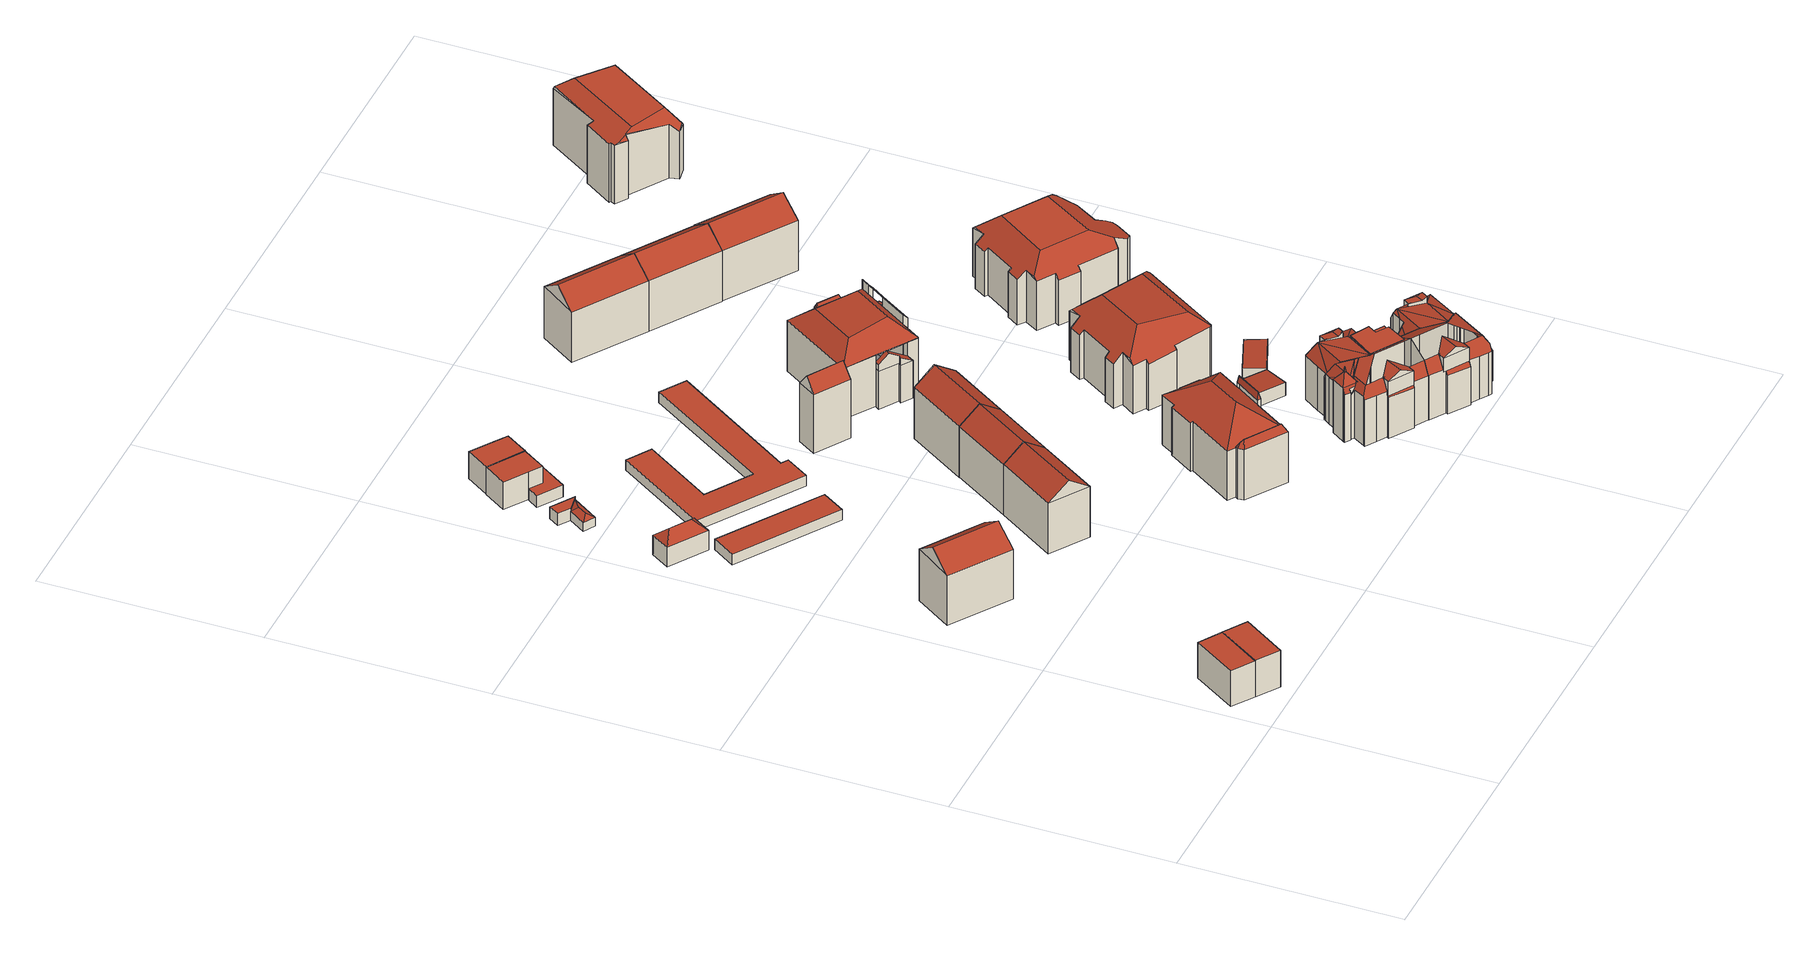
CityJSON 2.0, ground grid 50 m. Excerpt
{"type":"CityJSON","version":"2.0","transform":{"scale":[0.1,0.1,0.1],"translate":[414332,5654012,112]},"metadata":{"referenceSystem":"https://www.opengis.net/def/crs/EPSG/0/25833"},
"CityObjects":{
"building1":{"type":"Building","attributes":{"Dachtyp_tdc":"tdcPolyFlatRoof","Gemeindeschluessel":14612000,"Dachneigung":0,"QualitaetDacherkennung":58,"Geometrietyp2DReferenz":"3000","measuredHeight":9.05,"function":"31001_9998","roofType":"1000"},"geometry":[{"type":"Solid","lod":"2","boundaries":[[[[0,1,2,3]],[[1,4,5,2]],[[4,6,7,5]],[[6,0,3,7]],[[6,4,1,0]],[[3,2,5,7]]]],"semantics":{"surfaces":[{"type":"WallSurface"},{"type":"RoofSurface"},{"type":"GroundSurface"}],"values":[[0,0,0,0,1,2]]}}]},
"building2":{"type":"Building","attributes":{"Dachtyp_tdc":"tdcPolyFlatRoof","Gemeindeschluessel":14612000,"Dachneigung":0,"QualitaetDacherkennung":53,"Geometrietyp2DReferenz":"3000","measuredHeight":9.17,"function":"31001_9998","roofType":"1000"},"geometry":[{"type":"Solid","lod":"2","boundaries":[[[[8,9,10,11]],[[9,12,13,10]],[[12,14,15,13]],[[14,8,11,15]],[[14,12,9,8]],[[11,10,13,15]]]],"semantics":{"surfaces":[{"type":"WallSurface"},{"type":"RoofSurface"},{"type":"GroundSurface"}],"values":[[0,0,0,0,1,2]]}}]},
"building3":{"type":"Building","attributes":{"Dachtyp_tdc":"tdcGableRoof","Gemeindeschluessel":14612000,"Dachneigung":35.67,"QualitaetDacherkennung":79,"Geometrietyp2DReferenz":"3000","measuredHeight":16.37,"function":"31001_9998","roofType":"3100"},"geometry":[{"type":"Solid","lod":"2","boundaries":[[[[16,17,18,19]],[[20,21,22,23]],[[24,25,21,20]],[[25,17,22,21]],[[17,16,23,22]],[[16,24,20,23]],[[17,25,18]],[[24,16,19]],[[25,24,19,18]]]],"semantics":{"surfaces":[{"type":"RoofSurface"},{"type":"GroundSurface"},{"type":"WallSurface"}],"values":[[0,1,2,2,2,2,2,2,0]]}}]},
"building4":{"type":"Building","attributes":{"Dachtyp_tdc":"tdcHipRoof","Gemeindeschluessel":14612000,"Dachneigung":41.4,"QualitaetDacherkennung":77,"Geometrietyp2DReferenz":"3000","measuredHeight":7.09,"function":"31001_9998","roofType":"3200"},"geometry":[{"type":"Solid","lod":"2","boundaries":[[[[26,27,28,29]],[[27,30,31,28]],[[30,32,33,31]],[[32,26,29,33]],[[30,27,34]],[[26,32,35]],[[27,26,35,34]],[[32,30,34,35]],[[29,28,31,33]]]],"semantics":{"surfaces":[{"type":"WallSurface"},{"type":"RoofSurface"},{"type":"GroundSurface"}],"values":[[0,0,0,0,1,1,1,1,2]]}}]},
"building5":{"type":"Building","attributes":{"Dachtyp_tdc":"tdcPolyFlatRoof","Gemeindeschluessel":14612000,"Dachneigung":0,"QualitaetDacherkennung":61,"Geometrietyp2DReferenz":"3000","measuredHeight":2.62,"function":"31001_2463","roofType":"1000"},"geometry":[{"type":"Solid","lod":"2","boundaries":[[[[36,37,38,39]],[[37,40,41,38]],[[40,42,43,41]],[[42,36,39,43]],[[42,40,37,36]],[[39,38,41,43]]]],"semantics":{"surfaces":[{"type":"WallSurface"},{"type":"RoofSurface"},{"type":"GroundSurface"}],"values":[[0,0,0,0,1,2]]}}]},
"building6":{"type":"Building","attributes":{"Gemeindeschluessel":14612000,"Geometrietyp2DReferenz":"3000","function":"31001_9998","roofType":"9999"},"children":["building6-1","building6-2"]},
"building6-1":{"type":"BuildingPart","attributes":{"Dachtyp_tdc":"tdcFreeFormRoof","Dachneigung":25.29,"QualitaetDacherkennung":20,"Geometrietyp2DReferenz":"3000","measuredHeight":3,"roofType":"5000"},"parents":["building6"],"geometry":[{"type":"MultiSurface","lod":"2","boundaries":[[[44,45,46,47]],[[45,48,49,46]],[[48,50,51,49]],[[52,53,50,48]],[[52,48,45]],[[53,52,45,44]],[[53,44,50]],[[47,46,49,51]]],"semantics":{"surfaces":[{"type":"WallSurface"},{"type":"RoofSurface"},{"type":"GroundSurface"}],"values":[0,0,0,1,1,1,1,2]}}]},
"building6-2":{"type":"BuildingPart","attributes":{"Dachtyp_tdc":"tdcPolyFlatRoof","Dachneigung":0,"QualitaetDacherkennung":49,"Geometrietyp2DReferenz":"3000","measuredHeight":3.01,"roofType":"1000"},"parents":["building6"],"geometry":[{"type":"MultiSurface","lod":"2","boundaries":[[[54,55,56,57]],[[55,58,44,47,56]],[[59,54,57,51,50]],[[59,58,55,54]],[[57,56,47,51]]],"semantics":{"surfaces":[{"type":"WallSurface"},{"type":"RoofSurface"},{"type":"GroundSurface"}],"values":[0,0,0,1,2]}}]},
"building7":{"type":"Building","attributes":{"Dachtyp_tdc":"tdcGableRoof","Gemeindeschluessel":14612000,"Dachneigung":35.56,"QualitaetDacherkennung":77,"Geometrietyp2DReferenz":"3000","measuredHeight":16.4,"function":"31001_9998","roofType":"3100"},"geometry":[{"type":"Solid","lod":"2","boundaries":[[[[60,61,62,63]],[[61,64,65,62]],[[64,66,67,65]],[[66,60,63,67]],[[64,61,68]],[[60,66,69]],[[61,60,69,68]],[[66,64,68,69]],[[63,62,65,67]]]],"semantics":{"surfaces":[{"type":"WallSurface"},{"type":"RoofSurface"},{"type":"GroundSurface"}],"values":[[0,0,0,0,0,0,1,1,2]]}}]},
"building8":{"type":"Building","attributes":{"Dachtyp_tdc":"tdcPolyFlatRoof","Gemeindeschluessel":14612000,"Dachneigung":0,"QualitaetDacherkennung":73,"Geometrietyp2DReferenz":"3000","measuredHeight":6.98,"function":"31001_9998","roofType":"1000"},"geometry":[{"type":"Solid","lod":"2","boundaries":[[[[70,71,72,73]],[[71,74,75,72]],[[74,76,77,75]],[[76,78,79,77]],[[78,80,81,79]],[[80,70,73,81]],[[80,78,76,74,71,70]],[[73,72,75,77,79,81]]]],"semantics":{"surfaces":[{"type":"WallSurface"},{"type":"RoofSurface"},{"type":"GroundSurface"}],"values":[[0,0,0,0,0,0,1,2]]}}]},
"building9":{"type":"Building","attributes":{"Dachtyp_tdc":"tdcPolyFlatRoof","Gemeindeschluessel":14612000,"Dachneigung":0,"QualitaetDacherkennung":49,"Geometrietyp2DReferenz":"3000","measuredHeight":3,"function":"31001_9998","roofType":"1000"},"geometry":[{"type":"Solid","lod":"2","boundaries":[[[[82,83,84,85]],[[83,86,87,84]],[[86,88,89,87]],[[88,90,91,89]],[[90,92,93,91]],[[92,82,85,93]],[[92,90,88,86,83,82]],[[85,84,87,89,91,93]]]],"semantics":{"surfaces":[{"type":"WallSurface"},{"type":"RoofSurface"},{"type":"GroundSurface"}],"values":[[0,0,0,0,0,0,1,2]]}}]},
"building10":{"type":"Building","attributes":{"Dachtyp_tdc":"tdcPolyFlatRoof","Gemeindeschluessel":14612000,"Dachneigung":0,"QualitaetDacherkennung":73,"Geometrietyp2DReferenz":"3000","measuredHeight":6.77,"function":"31001_9998","roofType":"1000"},"geometry":[{"type":"Solid","lod":"2","boundaries":[[[[94,95,96,97]],[[95,98,99,96]],[[98,100,101,99]],[[100,102,103,101]],[[102,104,105,103]],[[104,94,97,105]],[[104,102,100,98,95,94]],[[97,96,99,101,103,105]]]],"semantics":{"surfaces":[{"type":"WallSurface"},{"type":"RoofSurface"},{"type":"GroundSurface"}],"values":[[0,0,0,0,0,0,1,2]]}}]},
"building11":{"type":"Building","attributes":{"Dachtyp_tdc":"tdcFreeFormRoof","Gemeindeschluessel":14612000,"Dachneigung":55.28,"QualitaetDacherkennung":12,"Geometrietyp2DReferenz":"3000","measuredHeight":3.3,"function":"31001_9998","roofType":"5000"},"geometry":[{"type":"Solid","lod":"2","boundaries":[[[[106,107,108,109]],[[107,110,111,108]],[[110,112,113,111]],[[112,114,115,113]],[[114,116,117,115]],[[116,106,109,117]],[[118,119,116,114]],[[118,114,112]],[[118,110,119]],[[110,118,112]],[[120,119,110,107]],[[120,107,106]],[[119,120,106,116]],[[109,108,111,113,115,117]]]],"semantics":{"surfaces":[{"type":"WallSurface"},{"type":"RoofSurface"},{"type":"GroundSurface"}],"values":[[0,0,0,0,0,0,1,0,1,1,1,0,1,2]]}}]},
"building12":{"type":"Building","attributes":{"Dachtyp_tdc":"tdcGableRoof","Gemeindeschluessel":14612000,"Dachneigung":35.38,"QualitaetDacherkennung":78,"Geometrietyp2DReferenz":"3000","measuredHeight":16.38,"function":"31001_9998","roofType":"3100"},"geometry":[{"type":"Solid","lod":"2","boundaries":[[[[121,122,123]],[[60,121,123,69]],[[122,66,69,123]],[[124,63,67,125]],[[66,122,125,67]],[[122,121,124,125]],[[66,60,69]],[[121,60,63,124]],[[60,66,67,63]]]],"semantics":{"surfaces":[{"type":"WallSurface"},{"type":"RoofSurface"},{"type":"GroundSurface"}],"values":[[0,1,1,2,0,0,0,0,0]]}}]},
"building13":{"type":"Building","attributes":{"Dachtyp_tdc":"tdcPolyFlatRoof","Gemeindeschluessel":14612000,"Dachneigung":0,"QualitaetDacherkennung":68,"Geometrietyp2DReferenz":"3000","measuredHeight":2.59,"function":"31001_2463","roofType":"1000"},"geometry":[{"type":"Solid","lod":"2","boundaries":[[[[126,127,128,129]],[[127,130,131,128]],[[130,132,133,131]],[[132,134,135,133]],[[134,136,137,135]],[[136,138,139,137]],[[138,140,141,139]],[[140,142,143,141]],[[142,144,145,143]],[[144,126,129,145]],[[144,142,140,138,136,134,132,130,127,126]],[[129,128,131,133,135,137,139,141,143,145]]]],"semantics":{"surfaces":[{"type":"WallSurface"},{"type":"RoofSurface"},{"type":"GroundSurface"}],"values":[[0,0,0,0,0,0,0,0,0,0,1,2]]}}]},
"building14":{"type":"Building","attributes":{"Dachtyp_tdc":"tdcGableRoof","Gemeindeschluessel":14612000,"Dachneigung":35.5,"QualitaetDacherkennung":74,"Geometrietyp2DReferenz":"3000","measuredHeight":16.5,"function":"31001_9998","roofType":"3100"},"geometry":[{"type":"Solid","lod":"2","boundaries":[[[[122,146,147,148]],[[146,149,150,147]],[[149,121,151,150]],[[121,122,148,151]],[[149,146,152]],[[122,121,123]],[[146,122,123,152]],[[121,149,152,123]],[[148,147,150,151]]]],"semantics":{"surfaces":[{"type":"WallSurface"},{"type":"RoofSurface"},{"type":"GroundSurface"}],"values":[[0,0,0,0,0,0,1,1,2]]}}]},
"building15":{"type":"Building","attributes":{"Gemeindeschluessel":14612000,"Geometrietyp2DReferenz":"3000","function":"31001_9998","roofType":"9999"},"children":["building15-1","building15-2","building15-3","building15-4"]},
"building15-1":{"type":"BuildingPart","attributes":{"Dachtyp_tdc":"tdcFreeFormRoof","Dachneigung":61.66,"QualitaetDacherkennung":11,"Geometrietyp2DReferenz":"3000","measuredHeight":14.52,"roofType":"5000"},"parents":["building15"],"geometry":[{"type":"MultiSurface","lod":"2","boundaries":[[[153,154,155,156,157]],[[154,158,159,155]],[[158,160,161,159]],[[160,162,163,164,161]],[[165,162,160]],[[166,165,160,158]],[[167,166,158,154]],[[167,154,153]],[[165,166,167,153,162]],[[156,155,159,161,164]]],"semantics":{"surfaces":[{"type":"WallSurface"},{"type":"RoofSurface"},{"type":"GroundSurface"}],"values":[0,0,0,0,1,1,1,1,1,2]}}]},
"building15-2":{"type":"BuildingPart","attributes":{"Dachtyp_tdc":"tdcHipRoof","Dachneigung":34.01,"QualitaetDacherkennung":60,"Geometrietyp2DReferenz":"3000","measuredHeight":17.3,"roofType":"3200"},"parents":["building15"],"geometry":[{"type":"MultiSurface","lod":"2","boundaries":[[[168,169,170,171]],[[169,172,173,170]],[[172,174,175,173]],[[174,176,177,175]],[[176,178,179,177]],[[178,180,181,179]],[[180,182,183,181]],[[182,184,185,183]],[[184,186,187,185]],[[188,189,190,191]],[[189,157,156,190]],[[163,192,193,164]],[[192,194,195,193]],[[194,196,197,195]],[[196,168,171,197]],[[192,163,157,189,198]],[[184,182,180,178,176,174,199]],[[189,188,186,184,199,198]],[[174,172,169,168,196,194,192,198,199]],[[171,170,173,175,177,179,181,183,185,187,191,190,156,164,193,195,197]]],"semantics":{"surfaces":[{"type":"WallSurface"},{"type":"RoofSurface"},{"type":"GroundSurface"}],"values":[0,0,0,0,0,0,0,0,0,0,0,0,0,0,0,1,1,1,1,2]}}]},
"building15-3":{"type":"BuildingPart","attributes":{"Dachtyp_tdc":"tdcPolyFlatRoof","Dachneigung":5.42,"QualitaetDacherkennung":46,"Geometrietyp2DReferenz":"3000","measuredHeight":3.48,"roofType":"2100"},"parents":["building15"],"geometry":[{"type":"MultiSurface","lod":"2","boundaries":[[[200,201,202,203]],[[201,204,205,202]],[[204,206,207,205]],[[206,208,209,207]],[[208,210,211,209]],[[210,212,213,211]],[[214,200,203,215]],[[214,212,210,208,206,204,201,200]],[[203,202,205,207,209,211,213,215]]],"semantics":{"surfaces":[{"type":"WallSurface"},{"type":"RoofSurface"},{"type":"GroundSurface"}],"values":[0,0,0,0,0,0,0,1,2]}}]},
"building15-4":{"type":"BuildingPart","attributes":{"Dachtyp_tdc":"tdcFreeFormRoof","Dachneigung":78.89,"QualitaetDacherkennung":20,"Geometrietyp2DReferenz":"3000","measuredHeight":15.12,"roofType":"5000"},"parents":["building15"],"geometry":[{"type":"MultiSurface","lod":"2","boundaries":[[[216,217,214,215,187,186]],[[218,219,188,191,220]],[[221,219,218]],[[222,221,218,217]],[[222,217,216]],[[221,222,216,219]],[[187,215,213,220,191]]],"semantics":{"surfaces":[{"type":"WallSurface"},{"type":"RoofSurface"},{"type":"GroundSurface"}],"values":[0,0,1,1,1,1,2]}}]},
"building16":{"type":"Building","attributes":{"Dachtyp_tdc":"tdcFreeFormRoof","Gemeindeschluessel":14612000,"Dachneigung":52.77,"QualitaetDacherkennung":6,"Geometrietyp2DReferenz":"3000","measuredHeight":18.03,"function":"31001_9998","roofType":"5000"},"geometry":[{"type":"Solid","lod":"2","boundaries":[[[[223,224,225,226]],[[224,227,228,225]],[[227,229,230,228]],[[229,223,226,230]],[[231,229,227]],[[232,231,227,224]],[[232,224,223]],[[231,232,223,229]],[[226,225,228,230]]]],"semantics":{"surfaces":[{"type":"WallSurface"},{"type":"RoofSurface"},{"type":"GroundSurface"}],"values":[[0,0,0,0,0,1,0,1,2]]}}]},
"building17":{"type":"Building","attributes":{"Gemeindeschluessel":14612000,"QualitaetDacherkennung":100,"Geometrietyp2DReferenz":"3000","function":"31001_9998","roofType":"9999"},"children":["building17-1","building17-2","building17-3","building17-4","building17-5","building17-6","building17-7","building17-8","building17-9","building17-10"]},
"building17-1":{"type":"BuildingPart","attributes":{"Dachtyp_tdc":"tdcGableRoof","Dachneigung":27.02,"QualitaetDacherkennung":100,"Geometrietyp2DReferenz":"3000","measuredHeight":5.11,"roofType":"3100"},"parents":["building17"],"geometry":[{"type":"MultiSurface","lod":"2","boundaries":[[[233,234,235,236]],[[234,237,238,235]],[[237,239,240,238]],[[239,233,236,240]],[[237,234,241]],[[236,235,238,240]],[[234,233,242,241]],[[239,237,241,242]]],"semantics":{"surfaces":[{"type":"WallSurface"},{"type":"GroundSurface"},{"type":"RoofSurface"}],"values":[0,0,0,0,0,1,2,2]}}]},
"building17-2":{"type":"BuildingPart","attributes":{"Dachtyp_tdc":"tdcPyramidRoof","Dachneigung":54.06,"QualitaetDacherkennung":100,"Geometrietyp2DReferenz":"3000","measuredHeight":2.45,"roofType":"4000"},"parents":["building17"],"geometry":[{"type":"MultiSurface","lod":"2","boundaries":[[[243,244,245,246]],[[247,243,246]],[[248,247,246]],[[245,248,246]]],"semantics":{"surfaces":[{"type":"RoofSurface"}],"values":[0,0,0,0]}}]},
"building17-3":{"type":"BuildingPart","attributes":{"Dachtyp_tdc":"tdcPolyFlatRoof","Dachneigung":0,"QualitaetDacherkennung":100,"Geometrietyp2DReferenz":"3000","measuredHeight":14.36,"roofType":"1000"},"parents":["building17"],"geometry":[{"type":"MultiSurface","lod":"2","boundaries":[[[249,250,251,252]],[[253,254,250,249,255,256,257,258,259,260,261,262]],[[263,264,265,266,267,268,269,270,252,251,271,272]],[[262,261,273,264,263]],[[260,259,266,265,274]],[[259,258,267,266]],[[258,257,268,267]],[[257,256,269,268]],[[256,255,270,269]],[[255,249,252,270]]],"semantics":{"surfaces":[{"type":"WallSurface"},{"type":"RoofSurface"},{"type":"GroundSurface"}],"values":[0,1,2,0,0,0,0,0,0,0]}}]},
"building17-4":{"type":"BuildingPart","attributes":{"Dachtyp_tdc":"tdcCutHipRoof","Dachneigung":0,"QualitaetDacherkennung":100,"Geometrietyp2DReferenz":"3000","measuredHeight":13.53,"roofType":"9999"},"parents":["building17"],"geometry":[{"type":"MultiSurface","lod":"2","boundaries":[[[275,276,277,278]],[[276,279,280,277]],[[279,281,282,283,284,280]],[[285,286,287,288,289,290]],[[286,291,292,287]],[[291,248,293,292]],[[248,244,294,293]],[[244,295,294]],[[276,275,296,295,244,243]],[[279,276,243,247]],[[248,291,286,285,281,279,247]],[[297,278,277,280,284,288,287,292,293,294]],[[295,296,297,294]],[[296,275,278,297]]],"semantics":{"surfaces":[{"type":"WallSurface"},{"type":"RoofSurface"},{"type":"GroundSurface"}],"values":[0,0,0,0,0,0,0,0,1,1,1,2,0,0]}}]},
"building17-5":{"type":"BuildingPart","attributes":{"Dachtyp_tdc":"tdcGambrelHipGambrelRoof","Dachneigung":59.2,"QualitaetDacherkennung":100,"Geometrietyp2DReferenz":"3000","measuredHeight":15.78,"roofType":"9999"},"parents":["building17"],"geometry":[{"type":"Solid","lod":"2","boundaries":[[[[282,298,299,284]],[[298,300,301,299]],[[300,302,297,301]],[[302,303,304,297]],[[303,305,306,304]],[[305,307,308,306]],[[307,309,310,308]],[[309,311,312,310]],[[311,313,314,312]],[[313,315,316,314]],[[315,282,284,316]],[[298,315,317]],[[315,298,282]],[[305,303,317,318]],[[303,302,300,298,317]],[[309,318,311]],[[307,305,318,309]],[[319,315,313]],[[315,319,317]],[[318,317,319]],[[311,319,313]],[[319,311,318]],[[284,299,301,297,304,306,308,310,312,314,316]]]],"semantics":{"surfaces":[{"type":"WallSurface"},{"type":"RoofSurface"},{"type":"GroundSurface"}],"values":[[0,0,0,0,0,0,0,0,0,0,0,1,1,1,1,1,1,1,1,1,1,1,2]]}}]},
"building17-6":{"type":"BuildingPart","attributes":{"Dachtyp_tdc":"tdcPyramidRoof","Dachneigung":82.12,"QualitaetDacherkennung":100,"Geometrietyp2DReferenz":"3000","measuredHeight":1.73,"roofType":"4000"},"parents":["building17"],"geometry":[{"type":"Solid","lod":"2","boundaries":[[[[320,321,322,323]],[[321,324,325,322]],[[324,326,327,325]],[[326,320,323,327]],[[321,320,328]],[[324,321,328]],[[326,324,328]],[[320,326,328]],[[323,322,325,327]]]],"semantics":{"surfaces":[{"type":"WallSurface"},{"type":"RoofSurface"},{"type":"GroundSurface"}],"values":[[0,0,0,0,1,1,1,1,2]]}}]},
"building17-7":{"type":"BuildingPart","attributes":{"Dachtyp_tdc":"tdcGambrelHipGambrelRoof","Dachneigung":65.36,"QualitaetDacherkennung":100,"Geometrietyp2DReferenz":"3000","measuredHeight":16.81,"roofType":"9999"},"parents":["building17"],"geometry":[{"type":"MultiSurface","lod":"2","boundaries":[[[329,330,331,332]],[[330,333,334,331]],[[333,335,334]],[[335,336,337,334]],[[336,338,339,337]],[[338,340,341,339]],[[340,342,343,341]],[[342,344,345,343]],[[344,346,347,345]],[[346,348,349,347]],[[348,274,265,349]],[[350,351,352,353]],[[351,354,355,352]],[[354,356,357,355]],[[356,329,332,357]],[[335,333,330,329,358]],[[358,329,356]],[[338,336,335,358,359,360,361,344,342,340]],[[274,348,346,344,361,350,273]],[[350,361,351]],[[358,354,362]],[[354,358,356]],[[362,351,361]],[[351,362,354]],[[332,331,334,337,339,341,343,345,347,349,265,264,353,352,355,357]]],"semantics":{"surfaces":[{"type":"WallSurface"},{"type":"RoofSurface"},{"type":"GroundSurface"}],"values":[0,0,0,0,0,0,0,0,0,0,0,0,0,0,0,1,1,1,1,1,1,1,1,1,2]}}]},
"building17-8":{"type":"BuildingPart","attributes":{"Dachtyp_tdc":"tdcPolyFlatRoof","Dachneigung":0,"QualitaetDacherkennung":100,"Geometrietyp2DReferenz":"3000","measuredHeight":16.48,"roofType":"1000"},"parents":["building17"],"geometry":[{"type":"MultiSurface","lod":"2","boundaries":[[[363,364,365,366]],[[364,367,368,365]],[[367,369,370,368]],[[367,364,363,371,372,369]],[[370,263,272,271,251,366,365,368]]],"semantics":{"surfaces":[{"type":"WallSurface"},{"type":"RoofSurface"},{"type":"GroundSurface"}],"values":[0,0,0,1,2]}}]},
"building17-9":{"type":"BuildingPart","attributes":{"Dachtyp_tdc":"tdcHipAndGableRoof","Dachneigung":18.39,"QualitaetDacherkennung":100,"Geometrietyp2DReferenz":"3000","measuredHeight":15.02,"roofType":"5000"},"parents":["building17"],"geometry":[{"type":"MultiSurface","lod":"2","boundaries":[[[359,373,374,375]],[[373,376,377,374]],[[376,360,378,377]],[[360,359,375,378]],[[376,373,379]],[[373,359,380,379]],[[360,376,379,380]],[[375,374,377,378]]],"semantics":{"surfaces":[{"type":"WallSurface"},{"type":"RoofSurface"},{"type":"GroundSurface"}],"values":[0,0,0,0,1,1,1,2]}}]},
"building17-10":{"type":"BuildingPart","attributes":{"Dachtyp_tdc":"tdcGambrelHipGambrelRoof","Dachneigung":30.35,"QualitaetDacherkennung":100,"Geometrietyp2DReferenz":"3000","measuredHeight":16.93,"roofType":"9999"},"parents":["building17"],"geometry":[{"type":"MultiSurface","lod":"2","boundaries":[[[381,382,383,384]],[[382,235,385,383]],[[235,386,387,385]],[[388,389,390,391]],[[389,392,393,390]],[[392,394,395,393]],[[394,396,397,395]],[[396,381,384,397]],[[398,399,400,401,238,402,386,235,382,381,396,233,239,403]],[[309,282,290,404,398,403,311]],[[392,389,388,405,309,311]],[[311,403,406]],[[394,392,311,406]],[[384,383,385,387,407,408,409,410,411,412,413,289,283,414,415,391,390,393,395,397]],[[386,402,407,387]],[[402,238,408,407]],[[238,401,409,408]],[[401,400,410,409]],[[400,399,411,410]],[[399,398,412,411]],[[398,404,413,412]],[[404,290,289,413]]],"semantics":{"surfaces":[{"type":"WallSurface"},{"type":"RoofSurface"},{"type":"GroundSurface"}],"values":[0,0,0,0,0,0,0,0,1,1,1,1,1,2,0,0,0,0,0,0,0,0]}}]},
"building18":{"type":"Building","attributes":{"Gemeindeschluessel":14612000,"Geometrietyp2DReferenz":"3000","function":"31001_9998","roofType":"9999"},"children":["building18-1","building18-2","building18-3","building18-4","building18-5"]},
"building18-1":{"type":"BuildingPart","attributes":{"Dachtyp_tdc":"tdcPolyFlatRoof","Dachneigung":48.95,"QualitaetDacherkennung":29,"Geometrietyp2DReferenz":"3000","measuredHeight":15.41,"roofType":"2100"},"parents":["building18"],"geometry":[{"type":"MultiSurface","lod":"2","boundaries":[[[416,417,418,419,420]],[[417,421,422,423,424,418]],[[425,426,427,428,429,430]],[[426,431,432,427]],[[431,433,434,435,432]],[[433,431,426,425,421,417,416]],[[419,418,424,428,427,432,435]]],"semantics":{"surfaces":[{"type":"WallSurface"},{"type":"RoofSurface"},{"type":"GroundSurface"}],"values":[0,0,0,0,0,1,2]}}]},
"building18-2":{"type":"BuildingPart","attributes":{"Dachtyp_tdc":"tdcCutTentRoof","Dachneigung":4.45,"QualitaetDacherkennung":58,"Geometrietyp2DReferenz":"3000","measuredHeight":17.31,"roofType":"9999"},"parents":["building18"],"geometry":[{"type":"MultiSurface","lod":"2","boundaries":[[[423,436,437,424]],[[436,438,439,440,437]],[[441,442,443,444,445,446]],[[442,447,448,443]],[[447,449,450,451,448]],[[452,429,428,453,454]],[[455,422,430,456,457]],[[442,458,459,455,457,460]],[[447,442,460,461]],[[430,462,463,447,461,456]],[[461,460,457,456]],[[438,459,458,441,464,465]],[[436,455,459,438]],[[441,458,442]],[[452,462,430,429]],[[447,463,449]],[[449,463,462,452]],[[423,422,455,436]],[[424,437,440,444,443,448,451,453,428]]],"semantics":{"surfaces":[{"type":"WallSurface"},{"type":"RoofSurface"},{"type":"GroundSurface"}],"values":[0,0,0,0,0,0,1,1,1,1,1,0,0,0,0,0,0,0,2]}}]},
"building18-3":{"type":"BuildingPart","attributes":{"Dachtyp_tdc":"tdcGableRoof","Dachneigung":19.24,"QualitaetDacherkennung":12,"Geometrietyp2DReferenz":"3000","measuredHeight":10.81,"roofType":"3100"},"parents":["building18"],"geometry":[{"type":"MultiSurface","lod":"2","boundaries":[[[434,466,467,435]],[[466,468,469,467]],[[468,420,419,469]],[[468,466,470]],[[466,434,471,470]],[[420,468,470,471]],[[435,467,469,419]]],"semantics":{"surfaces":[{"type":"WallSurface"},{"type":"RoofSurface"},{"type":"GroundSurface"}],"values":[0,0,0,0,1,1,2]}}]},
"building18-4":{"type":"BuildingPart","attributes":{"Dachtyp_tdc":"tdcFreeFormRoof","Dachneigung":34.03,"QualitaetDacherkennung":12,"Geometrietyp2DReferenz":"3000","measuredHeight":12.96,"roofType":"5000"},"parents":["building18"],"geometry":[{"type":"MultiSurface","lod":"2","boundaries":[[[439,472,473,440]],[[472,474,475,473]],[[474,476,477,475]],[[476,478,479,477]],[[478,445,444,479]],[[480,481,472,439,465,482,483]],[[483,482,464,446,484]],[[476,480,483,484,478]],[[478,484,446,445]],[[474,481,480,476]],[[472,481,474]],[[444,440,473,475,477,479]]],"semantics":{"surfaces":[{"type":"WallSurface"},{"type":"RoofSurface"},{"type":"GroundSurface"}],"values":[0,0,0,0,0,1,1,0,0,0,0,2]}}]},
"building18-5":{"type":"BuildingPart","attributes":{"Dachtyp_tdc":"tdcFreeFormRoof","Dachneigung":68.35,"QualitaetDacherkennung":19,"Geometrietyp2DReferenz":"3000","measuredHeight":13.63,"roofType":"5000"},"parents":["building18"],"geometry":[{"type":"MultiSurface","lod":"2","boundaries":[[[485,486,487,488]],[[486,454,453,487]],[[450,485,488,451]],[[489,454,486]],[[490,489,486,485]],[[490,485,450]],[[489,490,450,454]],[[488,487,453,451]]],"semantics":{"surfaces":[{"type":"WallSurface"},{"type":"RoofSurface"},{"type":"GroundSurface"}],"values":[0,0,0,1,1,1,1,2]}}]},
"building19":{"type":"Building","attributes":{"Dachtyp_tdc":"tdcPolyFlatRoof","Gemeindeschluessel":14612000,"Dachneigung":6.54,"QualitaetDacherkennung":72,"Geometrietyp2DReferenz":"3000","measuredHeight":3.32,"function":"31001_9998","roofType":"2100"},"geometry":[{"type":"Solid","lod":"2","boundaries":[[[[491,492,493,494]],[[492,495,496,493]],[[495,497,498,496]],[[497,491,494,498]],[[497,495,492,491]],[[494,493,496,498]]]],"semantics":{"surfaces":[{"type":"WallSurface"},{"type":"RoofSurface"},{"type":"GroundSurface"}],"values":[[0,0,0,0,1,2]]}}]},
"building20":{"type":"Building","attributes":{"Dachtyp_tdc":"tdcFreeFormRoof","Gemeindeschluessel":14612000,"Dachneigung":3.54,"QualitaetDacherkennung":39,"Geometrietyp2DReferenz":"3000","measuredHeight":17.53,"function":"31001_9998","roofType":"5000"},"geometry":[{"type":"Solid","lod":"2","boundaries":[[[[499,500,501,502]],[[500,503,504,501]],[[503,505,506,504]],[[505,507,508,506]],[[507,509,510,508]],[[509,511,512,510]],[[511,513,514,512]],[[513,515,516,514]],[[515,517,518,516]],[[517,519,520,518]],[[519,521,522,520]],[[521,523,524,522]],[[523,525,526,524]],[[525,527,528,526]],[[527,529,530,528]],[[529,531,532,530]],[[531,533,534,532]],[[533,535,536,534]],[[535,537,538,536]],[[537,539,540,538]],[[539,499,502,540]],[[509,541,542,543,544,511]],[[545,546,523,521,519,517,515,513,544,543]],[[547,548,539,537,535,533,531,529,527,525,546,545]],[[542,541,507,505,503,500,499,548,547]],[[543,542,547,545]],[[509,507,541]],[[513,511,544]],[[499,539,548]],[[525,523,546]],[[502,501,504,506,508,510,512,514,516,518,520,522,524,526,528,530,532,534,536,538,540]]]],"semantics":{"surfaces":[{"type":"WallSurface"},{"type":"RoofSurface"},{"type":"GroundSurface"}],"values":[[0,0,0,0,0,0,0,0,0,0,0,0,0,0,0,0,0,0,0,0,0,1,1,1,1,1,0,0,0,0,2]]}}]},
"building21":{"type":"Building","attributes":{"Dachtyp_tdc":"tdcGableRoof","Gemeindeschluessel":14612000,"Dachneigung":35.89,"QualitaetDacherkennung":77,"Geometrietyp2DReferenz":"3000","measuredHeight":16.42,"function":"31001_9998","roofType":"3100"},"geometry":[{"type":"Solid","lod":"2","boundaries":[[[[549,550,551,552]],[[550,553,554,551]],[[553,555,556,554]],[[555,549,552,556]],[[553,550,557]],[[549,555,558]],[[550,549,558,557]],[[555,553,557,558]],[[552,551,554,556]]]],"semantics":{"surfaces":[{"type":"WallSurface"},{"type":"RoofSurface"},{"type":"GroundSurface"}],"values":[[0,0,0,0,0,0,1,1,2]]}}]},
"building22":{"type":"Building","attributes":{"Gemeindeschluessel":14612000,"QualitaetDacherkennung":100,"Geometrietyp2DReferenz":"3000","function":"31001_3041","roofType":"9999"},"children":["building22-1","building22-2","building22-3","building22-4","building22-5"]},
"building22-1":{"type":"BuildingPart","attributes":{"Dachtyp_tdc":"tdcLeanToRoof","Dachneigung":0,"QualitaetDacherkennung":100,"Geometrietyp2DReferenz":"3000","measuredHeight":10.71,"roofType":"2100"},"parents":["building22"],"geometry":[{"type":"MultiSurface","lod":"2","boundaries":[[[388,559,560,391]],[[559,561,562,560]],[[563,561,559,388]],[[391,560,562,564]]],"semantics":{"surfaces":[{"type":"WallSurface"},{"type":"RoofSurface"},{"type":"GroundSurface"}],"values":[0,0,1,2]}}]},
"building22-2":{"type":"BuildingPart","attributes":{"Dachtyp_tdc":"tdcHipAndGableRoof","Dachneigung":17.72,"QualitaetDacherkennung":100,"Geometrietyp2DReferenz":"3000","measuredHeight":14.85,"roofType":"5000"},"parents":["building22"],"geometry":[{"type":"MultiSurface","lod":"2","boundaries":[[[565,566,567,568]],[[566,569,570,567]],[[569,571,572,570]],[[571,565,568,572]],[[569,566,573]],[[566,565,574,573]],[[571,569,573,574]],[[568,567,570,572]]],"semantics":{"surfaces":[{"type":"WallSurface"},{"type":"RoofSurface"},{"type":"GroundSurface"}],"values":[0,0,0,0,1,1,1,2]}}]},
"building22-3":{"type":"BuildingPart","attributes":{"Dachtyp_tdc":"tdcGableRoof","Dachneigung":27.02,"QualitaetDacherkennung":100,"Geometrietyp2DReferenz":"3000","measuredHeight":5.11,"roofType":"3100"},"parents":["building22"],"geometry":[{"type":"MultiSurface","lod":"2","boundaries":[[[575,576,577,578]],[[576,579,580,577]],[[579,581,582,580]],[[581,575,578,582]],[[579,576,583]],[[576,575,584,583]],[[581,579,583,584]],[[578,577,580,582]]],"semantics":{"surfaces":[{"type":"WallSurface"},{"type":"RoofSurface"},{"type":"GroundSurface"}],"values":[0,0,0,0,0,1,1,2]}}]},
"building22-4":{"type":"BuildingPart","attributes":{"Dachtyp_tdc":"tdcGambrelHipGambrelRoof","Dachneigung":65.35,"QualitaetDacherkennung":100,"Geometrietyp2DReferenz":"3000","measuredHeight":16.62,"roofType":"9999"},"parents":["building22"],"geometry":[{"type":"MultiSurface","lod":"2","boundaries":[[[585,586,562,561]],[[585,587,588,586]],[[587,589,590,588]],[[589,591,592,590]],[[591,593,594,592]],[[593,595,596,594]],[[595,597,598,596]],[[597,599,600,598]],[[599,601,602,600]],[[601,603,604,602]],[[603,605,606,604]],[[605,607,608,606]],[[607,609,610,608]],[[609,611,612,610]],[[611,613,614,612]],[[613,615,616,614]],[[585,561,615]],[[591,589,617]],[[589,587,585,615,613,617]],[[597,595,593,591,617,565,571,618,603,601,599]],[[605,603,618,607]],[[607,618,609]],[[617,611,619]],[[611,617,613]],[[619,609,618]],[[609,619,611]],[[616,564,562,586,588,590,592,594,596,598,600,602,604,606,608,610,612,614]]],"semantics":{"surfaces":[{"type":"WallSurface"},{"type":"RoofSurface"},{"type":"GroundSurface"}],"values":[0,0,0,0,0,0,0,0,0,0,0,0,0,0,0,0,1,1,1,1,1,1,1,1,1,1,2]}}]},
"building22-5":{"type":"BuildingPart","attributes":{"Dachtyp_tdc":"tdcGambrelHipGambrelRoof","Dachneigung":30.34,"QualitaetDacherkennung":100,"Geometrietyp2DReferenz":"3000","measuredHeight":16.89,"roofType":"9999"},"parents":["building22"],"geometry":[{"type":"MultiSurface","lod":"2","boundaries":[[[389,388,391,390]],[[563,615,616,564]],[[615,607,608,616]],[[607,620,621,608]],[[620,622,623,621]],[[622,624,625,623]],[[624,626,627,625]],[[626,628,629,627]],[[628,630,631,629]],[[630,632,633,631]],[[632,634,635,633]],[[634,636,637,635]],[[636,638,639,637]],[[638,640,641,639]],[[640,642,643,641]],[[642,644,645,643]],[[644,646,647,645]],[[646,577,648,647]],[[577,649,650,648]],[[649,651,652,650]],[[651,653,654,652]],[[653,655,656,654]],[[655,657,658,656]],[[657,381,384,658]],[[381,396,397,384]],[[396,394,395,397]],[[394,392,393,395]],[[392,389,390,393]],[[620,607,615,563,659,660,388,389,392,661]],[[638,636,634,632,630,628,626,624,622,620,661,662]],[[396,381,657,655,653,651,649,577,646,644,642,640,638,662,575,581]],[[392,394,663,661]],[[662,661,663]],[[390,391,664,665,564,616,608,621,623,625,627,629,631,633,635,637,639,641,643,645,647,648,650,652,654,656,658,384,397,395,393]]],"semantics":{"surfaces":[{"type":"WallSurface"},{"type":"RoofSurface"},{"type":"GroundSurface"}],"values":[0,0,0,0,0,0,0,0,0,0,0,0,0,0,0,0,0,0,0,0,0,0,0,0,0,0,0,0,1,1,1,1,1,2]}}]},
"building23":{"type":"Building","attributes":{"Dachtyp_tdc":"tdcPolyFlatRoof","Gemeindeschluessel":14612000,"Dachneigung":3.29,"QualitaetDacherkennung":80,"Geometrietyp2DReferenz":"3000","measuredHeight":2.51,"function":"31001_9998","roofType":"2100"},"geometry":[{"type":"Solid","lod":"2","boundaries":[[[[666,667,668,669]],[[667,670,671,668]],[[670,672,673,671]],[[672,666,669,673]],[[672,670,667,666]],[[669,668,671,673]]]],"semantics":{"surfaces":[{"type":"WallSurface"},{"type":"RoofSurface"},{"type":"GroundSurface"}],"values":[[0,0,0,0,1,2]]}}]},
"building24":{"type":"Building","attributes":{"Dachtyp_tdc":"tdcGableRoof","Gemeindeschluessel":14612000,"Dachneigung":35.66,"QualitaetDacherkennung":80,"Geometrietyp2DReferenz":"3000","measuredHeight":16.43,"function":"31001_9998","roofType":"3100"},"geometry":[{"type":"Solid","lod":"2","boundaries":[[[[555,674,675,556]],[[674,676,677,675]],[[676,678,552,677]],[[678,555,556,552]],[[676,674,679]],[[555,678,558]],[[674,555,558,679]],[[678,676,679,558]],[[556,675,677,552]]]],"semantics":{"surfaces":[{"type":"WallSurface"},{"type":"RoofSurface"},{"type":"GroundSurface"}],"values":[[0,0,0,0,0,0,1,1,2]]}}]},
"building25":{"type":"Building","attributes":{"Dachtyp_tdc":"tdcGableRoof","Gemeindeschluessel":14612000,"Dachneigung":35.69,"QualitaetDacherkennung":78,"Geometrietyp2DReferenz":"3000","measuredHeight":16.42,"function":"31001_9998","roofType":"3100"},"geometry":[{"type":"Solid","lod":"2","boundaries":[[[[680,681,682,683]],[[681,684,685,682]],[[684,686,687,685]],[[686,680,683,687]],[[684,681,688]],[[680,686,689]],[[681,680,689,688]],[[686,684,688,689]],[[683,682,685,687]]]],"semantics":{"surfaces":[{"type":"WallSurface"},{"type":"RoofSurface"},{"type":"GroundSurface"}],"values":[[0,0,0,0,0,0,1,1,2]]}}]},
"building26":{"type":"Building","attributes":{"Dachtyp_tdc":"tdcFreeFormRoof","Gemeindeschluessel":14612000,"Dachneigung":0.068,"QualitaetDacherkennung":34,"Geometrietyp2DReferenz":"3000","measuredHeight":16.12,"function":"31001_9998","roofType":"5000"},"geometry":[{"type":"Solid","lod":"2","boundaries":[[[[690,691,692,693]],[[691,694,695,692]],[[694,696,697,695]],[[696,698,699,697]],[[698,700,701,699]],[[700,702,703,701]],[[702,704,705,703]],[[704,706,707,705]],[[706,708,709,707]],[[708,710,711,709]],[[710,712,713,711]],[[712,714,715,713]],[[714,716,717,715]],[[716,718,719,717]],[[718,720,721,719]],[[720,722,723,721]],[[722,724,725,723]],[[724,726,727,725]],[[726,728,729,727]],[[728,730,731,729]],[[730,732,733,731]],[[732,734,735,733]],[[734,736,737,735]],[[736,738,739,737]],[[738,740,741,739]],[[740,742,743,741]],[[742,744,745,743]],[[744,746,747,745]],[[746,748,749,747]],[[748,750,751,749]],[[750,690,693,751]],[[752,753,720,718,716,714,712,710,754,755]],[[756,757,736,734,732,730,728,726,724,722,753,752]],[[758,750,748,746,744,742,740,738,757,756,759]],[[696,694,691,690,758,759,755,754,708,706,704,702,700,698]],[[755,759,756,752]],[[710,708,754]],[[738,736,757]],[[722,720,753]],[[690,750,758]],[[693,692,695,697,699,701,703,705,707,709,711,713,715,717,719,721,723,725,727,729,731,733,735,737,739,741,743,745,747,749,751]]]],"semantics":{"surfaces":[{"type":"WallSurface"},{"type":"RoofSurface"},{"type":"GroundSurface"}],"values":[[0,0,0,0,0,0,0,0,0,0,0,0,0,0,0,0,0,0,0,0,0,0,0,0,0,0,0,0,0,0,0,1,1,1,1,1,0,0,0,0,2]]}}]},
"building27":{"type":"Building","attributes":{"Dachtyp_tdc":"tdcFreeFormRoof","Gemeindeschluessel":14612000,"Dachneigung":0.279,"QualitaetDacherkennung":47,"Geometrietyp2DReferenz":"3000","measuredHeight":15.92,"function":"31001_9998","roofType":"5000"},"geometry":[{"type":"Solid","lod":"2","boundaries":[[[[760,761,762,763]],[[761,764,765,762]],[[764,766,767,765]],[[766,768,769,767]],[[768,770,771,769]],[[770,772,773,771]],[[772,774,775,773]],[[774,776,777,775]],[[776,778,779,777]],[[778,780,781,779]],[[780,782,783,781]],[[782,784,785,783]],[[784,786,787,785]],[[786,788,789,787]],[[788,790,791,789]],[[790,792,793,791]],[[792,760,763,793]],[[766,764,794,795,796,797,772,770,768]],[[778,798,780]],[[774,797,796,799,800,776]],[[801,802,790,788,786,784,782,798,778,800,799]],[[795,794,761,760,792,802,801]],[[796,795,801,799]],[[774,772,797]],[[782,780,798]],[[764,761,794]],[[778,776,800]],[[792,790,802]],[[763,762,765,767,769,771,773,775,777,779,781,783,785,787,789,791,793]]]],"semantics":{"surfaces":[{"type":"WallSurface"},{"type":"RoofSurface"},{"type":"GroundSurface"}],"values":[[0,0,0,0,0,0,0,0,0,0,0,0,0,0,0,0,0,1,1,1,1,1,1,0,0,0,0,0,2]]}}]}
},
"vertices":[
[125,159,117],[60,60,117],[60,60,27],[125,159,27],[10,93,117],[10,93,27],[74,192,117],[74,192,27],
[177,125,118],[112,26,118],[112,26,26],[177,125,26],[60,60,118],[60,60,26],[125,159,118],[125,159,26],
[48,730,149],[183,641,149],[212,686,188],[77,774,188],[104,815,24],[239,727,24],[183,641,24],[48,730,24],[104,815,154],[239,727,154],
[63,1381,56],[149,1326,56],[149,1326,8],[63,1381,8],[120,1282,57],[120,1282,8],[35,1338,57],[35,1338,8],[114,1317,79],[68,1347,79],
[311,1069,39],[85,1216,39],[85,1216,13],[311,1069,13],[120,1269,39],[120,1269,13],[345,1122,39],[345,1122,13],
[134,1581,40],[94,1520,40],[94,1520,18],[134,1581,18],[68,1536,40],[68,1536,18],[93,1574,40],[93,1574,18],[90,1541,48],[102,1560,48],
[67,1591,48],[82,1615,48],[82,1615,18],[67,1591,18],[134,1581,48],[93,1574,48],
[521,712,153],[434,577,153],[434,577,26],[521,712,26],[348,633,154],[348,633,26],[435,767,154],[435,767,26],[391,605,190],[478,740,190],
[73,1713,88],[107,1765,88],[107,1765,19],[73,1713,19],[188,1713,88],[188,1713,19],[177,1696,88],[177,1696,19],[154,1660,88],[154,1660,19],[125,1679,88],[125,1679,19],
[108,1654,47],[125,1679,47],[125,1679,17],[108,1654,17],[154,1660,47],[154,1660,17],[177,1696,47],[177,1696,17],[202,1679,47],[202,1679,17],[162,1619,47],[162,1619,17],
[188,1713,89],[107,1765,89],[107,1765,21],[188,1713,21],[141,1817,89],[141,1817,21],[192,1783,89],[192,1783,21],[221,1764,89],[221,1764,21],[197,1727,89],[197,1727,21],
[192,1783,30],[208,1808,30],[208,1808,18],[192,1783,18],[262,1773,30],[262,1773,18],[222,1711,30],[222,1711,18],[197,1727,30],[197,1727,18],[221,1764,30],[221,1764,18],[210,1719,51],[242,1769,51],[200,1796,51],
[606,844,153],[520,899,154],[563,872,190],[606,844,26],[520,899,26],
[424,1234,40],[389,1180,40],[389,1180,14],[424,1234,14],[161,1328,40],[161,1328,14],[298,1538,40],[298,1538,14],[352,1503,40],[352,1503,14],[250,1347,40],[250,1347,14],[352,1281,40],[352,1281,14],[536,1564,40],[536,1564,14],[593,1527,40],[593,1527,14],[408,1244,40],[408,1244,14],
[607,1034,154],[607,1034,25],[520,899,25],[693,979,153],[693,979,25],[606,844,25],[649,1007,190],
[766,293,155],[756,276,155],[756,276,28],[766,293,28],[766,293,150],[666,335,155],[666,335,28],[665,349,155],[665,349,28],[669,355,155],[669,355,152],[669,355,28],[671,347,166],[675,340,173],[753,290,173],
[751,529,148],[755,526,152],[755,526,28],[751,529,28],[776,559,152],[776,559,28],[778,561,152],[778,561,28],[816,535,151],[816,535,28],[820,540,147],[820,540,28],[860,514,147],[860,514,28],[857,509,151],[857,509,28],[896,483,150],[896,483,28],[864,433,150],[864,433,28],[823,371,150],[770,290,150],[770,290,28],[823,371,28],[652,367,152],[652,367,28],[719,470,152],[719,470,28],[714,472,149],[714,472,28],[752,388,201],[800,462,201],
[873,427,62],[871,423,62],[871,423,28],[873,427,28],[888,412,60],[888,412,28],[871,386,60],[871,386,28],[854,397,62],[854,397,28],[851,393,62],[851,393,28],[847,395,63],[847,395,28],[869,430,63],[869,430,28],
[864,433,162],[869,430,162],[829,367,162],[823,371,162],[829,367,28],[828,372,179],[865,429,179],
[495,1208,162],[522,1250,162],[522,1250,14],[495,1208,14],[600,1202,162],[600,1202,14],[573,1159,162],[573,1159,14],[586,1181,195],[508,1229,195],
[1035,127,170],[1026,113,170],[1026,113,135],[1035,127,135],[972,146,170],[972,146,135],[981,161,170],[981,161,135],[999,130,186],[1020,169,186],
[977,238,162],[948,257,162],[947,257,162],[952,233,187],[958,208,162],[928,227,162],
[1116,187,170],[1109,191,170],[1109,191,26],[1116,187,26],[1091,223,170],[1118,206,170],[1125,201,170],[1127,200,170],[1135,213,170],[1144,226,170],[1141,228,170],[1112,246,170],[1104,233,170],[1099,236,170],[1099,236,26],[1104,233,26],[1112,246,26],[1141,228,26],[1144,226,26],[1135,213,26],[1127,200,26],[1125,201,26],[1118,206,26],[1091,223,26],[1104,233,135],[1112,246,135],
[958,253,155],[980,239,155],[980,239,27],[958,253,27],[959,205,155],[959,205,27],[939,217,155],[939,217,135],[939,217,28],[939,217,27],[938,215,146],[926,223,147],[926,223,27],[938,215,27],[938,215,28],[938,215,135],[927,225,155],[927,225,27],[928,227,27],[948,257,27],[948,257,161],[957,252,161],[957,252,27],
[932,222,135],[932,222,27],[953,254,135],[953,254,27],[957,252,143],[972,276,144],[972,276,27],[980,287,144],[980,287,27],[982,291,135],[982,291,27],[984,289,135],[984,289,27],[993,264,170],[993,264,27],[1005,225,185],[1005,225,27],[965,219,170],[965,219,27],[958,224,170],[987,269,170],[998,231,185],
[951,239,162],[959,234,162],[959,234,180],[951,239,180],[954,226,162],[954,226,180],[946,231,162],[946,231,180],[952,233,198],
[989,286,135],[1007,315,135],[1007,315,26],[989,286,26],[1031,352,136],[1031,352,26],[1031,352,138],[1065,330,139],[1065,330,26],[1066,332,135],[1066,332,26],[1094,314,135],[1094,314,26],[1092,312,142],[1092,312,26],[1131,287,144],[1131,287,26],[1131,286,143],[1131,286,26],[1108,249,144],[1108,249,26],[1096,220,135],[1069,217,170],[1069,217,26],[1096,220,26],[1012,203,194],[1012,203,26],[997,262,170],[997,262,26],[1040,329,170],[1054,320,170],[1094,296,170],[1111,285,170],[1053,268,194],
[1091,161,191],[1019,205,191],[1019,205,26],[1091,161,26],[1061,267,191],[1061,267,26],[1105,244,191],[1105,244,26],[1118,206,191],[1091,223,191],
[1063,334,170],[1063,334,27],[1054,320,27],[1102,309,170],[1102,309,27],[1094,296,27],[1076,311,177],[1067,295,177],
[1059,95,140],[1027,115,141],[1027,115,28],[1059,95,28],[1026,113,28],[1024,111,129],[1024,111,28],[1127,200,135],[1124,195,147],[1124,195,28],[1127,200,28],[1118,186,170],[1118,186,28],[1092,147,197],[1092,147,28],[1067,107,170],[1067,107,28],[930,183,152],[928,180,145],[953,164,144],[975,150,143],[971,145,131],[943,184,170],[946,210,151],[1125,201,135],[1014,195,197],[971,145,28],[972,146,28],[975,150,28],[953,164,28],[928,180,28],[930,183,28],[946,210,28],[984,289,28],[1125,201,28],
[862,1209,158],[814,1134,158],[814,1134,17],[862,1209,17],[862,1209,115],[804,1140,171],[804,1140,147],[804,1140,145],[804,1140,17],[884,1263,171],[886,1262,169],[886,1262,17],[884,1263,17],[884,1263,145],[884,1263,147],[874,1244,169],[874,1244,17],[882,1239,158],[882,1239,118],[882,1239,17],
[775,1095,145],[775,1095,17],[753,1109,145],[753,1109,112],[753,1109,17],[688,1152,145],[621,1195,145],[621,1195,17],[688,1152,17],[688,1152,112],[688,1152,129],[730,1363,145],[730,1363,17],[791,1324,145],[791,1324,142],[791,1324,17],[842,1290,145],[842,1290,17],[842,1290,142],[775,1095,147],[821,1245,190],[764,1157,190],[688,1152,146],[753,1109,147],[677,1206,182],[741,1306,182],[842,1290,146],[791,1324,146],[707,1139,145],[712,1136,145],
[895,1230,118],[895,1230,17],[875,1200,115],[875,1200,17],[883,1213,125],[870,1221,125],
[743,1093,112],[743,1093,17],[718,1109,112],[718,1109,17],[722,1115,112],[722,1115,17],[681,1142,112],[681,1142,17],[722,1115,131],[718,1109,131],[709,1138,147],[703,1128,147],[681,1142,129],
[796,1331,142],[847,1298,142],[847,1298,17],[796,1331,17],[841,1297,153],[797,1325,153],
[969,431,61],[1005,489,53],[1005,489,28],[969,431,28],[1062,450,53],[1062,450,28],[1026,394,61],[1026,394,28],
[972,845,150],[1002,826,153],[1002,826,27],[972,845,27],[1008,834,144],[1008,834,27],[1063,799,150],[1063,799,27],[1058,791,159],[1058,791,27],[1142,738,159],[1142,738,27],[1027,557,159],[1027,557,27],[1012,553,165],[1012,553,27],[937,600,157],[937,600,27],[933,594,150],[933,594,27],[874,631,143],[874,631,27],[878,638,151],[878,638,27],[851,655,148],[851,655,27],[872,687,159],[872,687,27],[853,699,138],[853,699,27],[869,724,138],[869,724,27],[878,719,148],[878,719,27],[926,794,148],[926,794,27],[917,800,138],[917,800,27],[934,826,138],[934,826,27],[953,814,159],[953,814,27],[1134,743,167],[1089,733,195],[1004,598,195],[1014,553,167],[917,674,202],[858,665,159],[983,778,202],[967,837,159],
[735,1669,153],[578,1772,153],[578,1772,26],[735,1669,26],[633,1856,156],[633,1856,26],[790,1753,156],[790,1753,26],[606,1815,191],[763,1712,191],
[1144,226,135],[1144,226,28],[1172,208,135],[1172,208,28],[1156,182,135],[1156,182,28],
[1231,210,170],[1240,223,170],[1240,223,29],[1231,210,29],[1279,199,170],[1279,199,29],[1270,185,170],[1270,185,29],[1253,201,177],[1245,185,177],
[1151,54,170],[1143,40,170],[1143,40,135],[1151,54,135],[1089,73,170],[1089,73,135],[1098,88,170],[1098,88,135],[1116,57,186],[1137,96,186],
[1180,203,151],[1180,203,28],[1184,200,159],[1184,200,28],[1191,212,159],[1191,212,28],[1204,232,160],[1204,232,28],[1208,239,143],[1208,239,28],[1248,213,144],[1248,213,28],[1251,216,135],[1251,216,28],[1278,199,135],[1278,199,28],[1276,195,146],[1276,195,28],[1296,182,146],[1296,182,28],[1302,178,135],[1302,178,28],[1262,116,135],[1262,116,28],[1236,112,170],[1236,112,28],[1177,100,194],[1177,100,28],[1164,157,170],[1164,157,28],[1155,182,135],[1155,182,28],[1207,225,170],[1278,181,170],[1220,164,194],
[1266,113,135],[1266,113,28],[1267,112,133],[1267,112,28],[1266,111,133],[1266,111,28],[1274,106,119],[1274,106,28],[1247,65,120],[1247,65,28],[1254,60,105],[1254,60,28],[1231,25,106],[1231,25,28],[1217,34,135],[1217,34,28],[1209,39,151],[1209,39,28],[1195,16,151],[1195,16,28],[1191,10,135],[1191,10,28],[1183,14,135],[1183,14,28],[1165,26,136],[1165,26,28],[1144,40,137],[1144,40,28],[1143,40,28],[1140,35,124],[1140,35,28],[1093,66,126],[1093,66,28],[1095,70,135],[1095,70,28],[1096,71,139],[1096,71,28],[1061,94,140],[1061,94,28],[1132,197,135],[1128,199,135],[1240,110,170],[1190,30,170],[1169,99,197],[1128,199,28],[1132,197,28],
[1068,453,52],[1051,499,49],[1051,499,26],[1068,453,26],[1142,534,49],[1142,534,26],[1160,488,52],[1160,488,26],
[941,1654,156],[941,1654,26],[886,1570,154],[886,1570,26],[735,1669,154],[914,1613,191],
[941,1654,157],[1096,1552,157],[1096,1552,27],[941,1654,27],[1041,1468,153],[1041,1468,27],[886,1570,153],[886,1570,27],[1070,1513,191],[915,1614,191],
[1288,1013,178],[1295,1008,173],[1295,1008,25],[1288,1013,25],[1295,962,161],[1295,962,25],[1264,911,161],[1264,911,25],[1287,896,146],[1287,896,25],[1295,885,140],[1295,885,25],[1291,873,138],[1291,873,25],[1267,835,139],[1267,835,25],[1247,831,146],[1247,831,25],[1219,850,164],[1219,850,25],[1207,836,148],[1207,836,25],[1124,889,148],[1124,889,25],[1118,881,139],[1118,881,25],[1073,910,139],[1073,910,25],[1079,920,149],[1079,920,25],[1040,945,149],[1040,945,25],[1059,976,155],[1059,976,25],[1042,988,139],[1042,988,25],[1061,1016,139],[1061,1016,25],[1067,1012,145],[1067,1012,25],[1113,1082,144],[1113,1082,25],[1106,1086,138],[1106,1086,25],[1124,1114,138],[1124,1114,25],[1141,1103,154],[1141,1103,25],[1161,1135,147],[1161,1135,25],[1200,1109,147],[1200,1109,25],[1206,1117,137],[1206,1117,25],[1250,1089,137],[1250,1089,25],[1245,1081,146],[1245,1081,25],[1295,1049,147],[1295,1049,25],[1295,1026,164],[1295,1026,25],[1094,960,186],[1045,952,156],[1218,850,164],[1195,895,186],[1173,1078,186],[1157,1129,153],[1288,1014,178],[1270,1016,186],
[1374,2006,144],[1371,2002,152],[1371,2002,27],[1374,2006,27],[1380,1996,145],[1380,1996,27],[1362,1968,145],[1362,1968,27],[1352,1974,161],[1352,1974,27],[1263,1836,163],[1263,1836,27],[1267,1814,141],[1267,1814,27],[1236,1808,145],[1236,1808,27],[1231,1830,162],[1231,1830,27],[1141,1888,181],[1141,1888,27],[1135,1879,172],[1135,1879,27],[1107,1898,174],[1107,1898,27],[1112,1908,174],[1112,1908,27],[1108,1910,173],[1108,1910,27],[1151,1976,174],[1151,1976,27],[1165,1968,177],[1165,1968,27],[1244,2089,170],[1244,2089,27],[1377,1998,150],[1346,1996,185],[1252,1848,185],[1254,1811,155],[1115,1892,177],[1163,1884,186],[1143,1888,182],[1272,2055,186],[1242,2085,177]
]}
